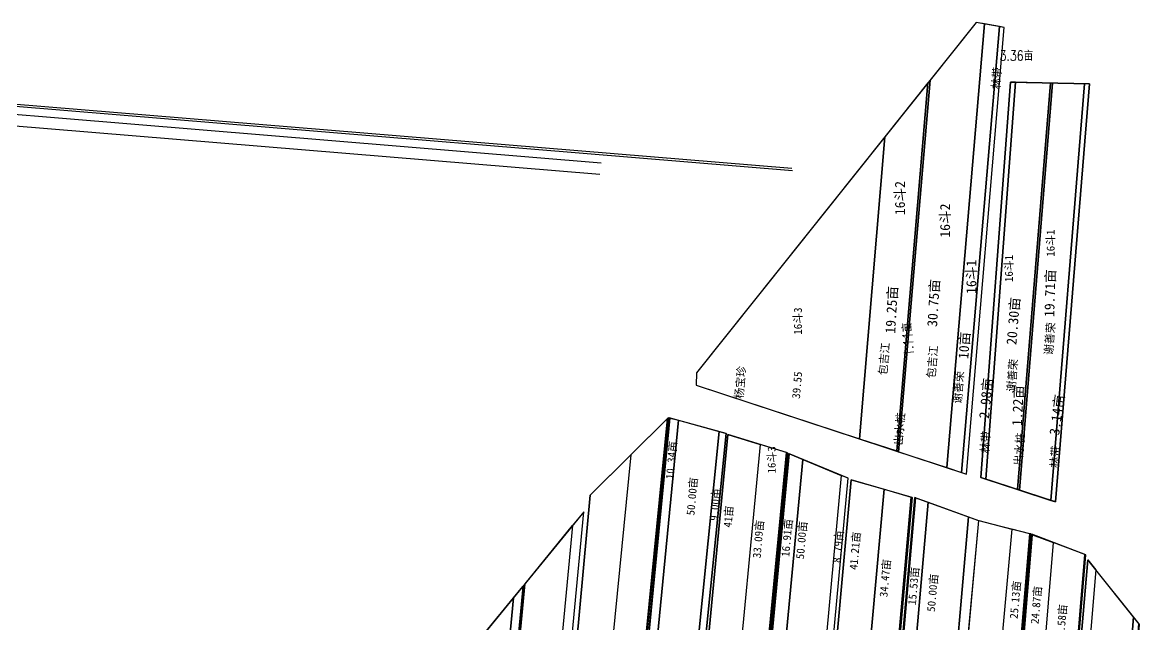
# Model space of a CAD drawing. Extents: x 547558 to 552558, y 4981250 to 4986250.
# Drawn here: x 549811 to 550927, y 4985176 to 4985778 of the extents above; entities that cross this region are included whole.
import ezdxf
from ezdxf.enums import TextEntityAlignment as Align

# ---------------------------------------------------------------- set-up
doc = ezdxf.new("R2010")
doc.units = 0
doc.header["$LTSCALE"] = 10
for name, color, linetype in [('2021新职工', 7, 'CONTINUOUS'), ('2022年', 7, 'CONTINUOUS'), ('出地桩3', 2, 'CONTINUOUS'), ('地号10', 7, 'CONTINUOUS'), ('测地框2', 7, 'CONTINUOUS'), ('经营地4', 5, 'CONTINUOUS'), ('经营地面积5', 5, 'CONTINUOUS'), ('路林渠7', 7, 'CONTINUOUS'), ('身份地', 1, 'CONTINUOUS'), ('身份地1', 1, 'CONTINUOUS'), ('身份的面积9', 1, 'CONTINUOUS')]:
    doc.layers.add(name, color=color, linetype=linetype)
doc.styles.add('HZ', font='rs.shx', dxfattribs={"width": 0.8, "bigfont": 'hztxt.shx'})
doc.styles.add('宋体', font='')
doc.styles.get('宋体').set_extended_font_data('SimSun')

msp = doc.modelspace()

# ---------------------------------------------------------------- linework, layer by layer
at = {"layer": '2021新职工', "color": 1, "linetype": 'Continuous', "flags": 128}
for points in [[(550628.2, 4984499.2), (550599.1, 4984503.2), (550672.1, 4985311.2), (550698.9, 4985303.4)], [(550646.1, 4984495.8), (550633.5, 4984499), (550633.5, 4984499.1), (550703.6, 4985302.8), (550716.1, 4985298.3)]]:
    msp.add_lwpolyline(points, close=True, dxfattribs=at)
at = {"layer": '2022年', "color": 4, "linetype": 'Continuous', "flags": 128}
msp.add_lwpolyline([(550672.8, 4985663.4), (550484.7, 4985427.5), (550484.1, 4985415.4), (550647.3, 4985361.7)], close=True, dxfattribs=at)
at = {"layer": '出地桩3', "color": 2, "linetype": 'Continuous'}
for p, q in [((550498.9, 4984526.4, 286.1), (550576.5, 4985347.1, 286.1)), ((550499.9, 4984526.2, 286.1), (550577.5, 4985347, 286.1))]:
    msp.add_line(p, q, dxfattribs=at)
at = {"layer": '出地桩3', "color": 1, "linetype": 'Continuous', "flags": 128}
for points in [[(550718, 4985720), (550715.7, 4985717.2), (550684.6, 4985349.5), (550686.5, 4985348.8)], [(550840.2, 4985717.1), (550838.2, 4985717.1), (550805.4, 4985311), (550807.4, 4985310.3)]]:
    msp.add_lwpolyline(points, close=True, dxfattribs=at)
at = {"layer": '出地桩3', "color": 2, "linetype": 'Continuous', "flags": 128}
for points in [[(550456.5, 4985382.9), (550455.4, 4985381.8), (550373.8, 4984555.7), (550374.8, 4984555.6)], [(550458.3, 4985382.4), (550457.3, 4985382.7), (550377.2, 4984555.7), (550378.1, 4984555.5)], [(550575.3, 4985347.8), (550574.4, 4985348.1), (550495.4, 4984527.8), (550496.4, 4984527.6)], [(550698.9, 4985303.4), (550699.9, 4985303.2), (550629.2, 4984499), (550628.2, 4984499.1)], [(550703.6, 4985302.8), (550702.6, 4985303.2), (550632.5, 4984499.3), (550633.5, 4984499.1)], [(550818.5, 4985266.6), (550817.6, 4985266.8), (550751.4, 4984476.1), (550752.4, 4984476)], [(550820.4, 4985265.9), (550819.5, 4985266.3), (550754.1, 4984476), (550755.1, 4984475.7)], [(550873.6, 4985245.7), (550872.7, 4985246), (550807.6, 4984462.5), (550808.6, 4984462.3)], [(550312.1, 4985215.6), (550310.9, 4985214.2), (550250.7, 4984577.7), (550251.7, 4984577.6)], [(550313.2, 4985216.9), (550312.1, 4985215.6), (550251.7, 4984577.5), (550252.7, 4984577.4)], [(550927.3, 4985176.1), (550926.4, 4985177.2), (550871, 4984447.1), (550872, 4984446.8)]]:
    msp.add_lwpolyline(points, close=True, dxfattribs=at)
at = {"layer": '测地框2', "linetype": 'Continuous', "flags": 128}
for points, elevation in [([(550484.7, 4985427.5), (550484.1, 4985415.4), (550754.3, 4985326.5), (550792.1, 4985772.6), (550764, 4985777.7)], 285.3), ([(550798.4, 4985718), (550877.1, 4985716.3), (550843.4, 4985298.6), (550768.7, 4985322.9)], 285.3), ([(550310.1, 4984561.1), (550374.8, 4984555.6), (550456.5, 4985382.9), (550378.4, 4985305.4)], 286.1), ([(550436.5, 4984534.5), (550496.4, 4984527.6), (550575.3, 4985347.8), (550516, 4985365.9)], 286.1), ([(550498.9, 4984526.4), (550561.3, 4984511.3), (550636.1, 4985322.2), (550576.5, 4985347.1)], 286.1), ([(550565.6, 4984507.8), (550629.2, 4984499), (550699.9, 4985303.2), (550639.1, 4985320.7)], 286.2), ([(550702.6, 4985303.2), (550766.4, 4985280.2), (550692.8, 4984483.6), (550632.5, 4984499.3)], 285.7), ([(550197.7, 4984586.3), (550304.1, 4984569), (550371.9, 4985288.8), (550250.3, 4985140.1)], 285.9), ([(550766.7, 4985279.9), (550818.5, 4985266.6), (550752.4, 4984476), (550694.3, 4984483.3)], 285.7), ([(550754.1, 4984476), (550808.6, 4984462.3), (550873.6, 4985245.7), (550819.5, 4985266.3)], 286.2), ([(550808.6, 4984462.3), (550872, 4984446.8), (550927.3, 4985176.1), (550875.5, 4985240.7)], 286.1)]:
    msp.add_lwpolyline(points, close=True, dxfattribs=dict(at, elevation=elevation))
at = {"layer": '测地框2', "color": 7, "linetype": 'Continuous', "elevation": 286.1, "flags": 128}
msp.add_lwpolyline([(550377.2, 4984555.7), (550431.4, 4984543.1), (550514.2, 4985366.9), (550457.3, 4985382.7)], close=True, dxfattribs=at)
at = {"layer": '经营地4', "color": 5, "linetype": 'Continuous', "flags": 128}
for points in [[(550792.1, 4985772.6), (550764, 4985777.7), (550484.7, 4985427.5), (550484.1, 4985415.4), (550754.3, 4985326.5)], [(550877.1, 4985716.3), (550798.4, 4985718), (550768.7, 4985322.9), (550843.4, 4985298.6)]]:
    msp.add_lwpolyline(points, close=True, dxfattribs=at)
at = {"layer": '路林渠7', "color": 4, "linetype": 'Continuous', "flags": 128}
for points, elevation in [([(549227.9, 4985743.7), (550579.9, 4985631.9)], 285.3), ([(549228.5, 4985741.5), (550580.4, 4985629.7)], 284.9), ([(549248.1, 4985731.9), (550389.2, 4985637.5)], 285.1), ([(549247.4, 4985720.3), (550388.1, 4985626)], 285.2)]:
    msp.add_lwpolyline(points, dxfattribs=dict(at, elevation=elevation))
at = {"layer": '路林渠7', "color": 1, "linetype": 'Continuous', "flags": 128}
for points in [[(550803.4, 4985717.9), (550798.4, 4985718), (550768.7, 4985322.9), (550773.6, 4985321.3)], [(550877.1, 4985716.3), (550872.1, 4985716.4), (550838.5, 4985300.2), (550843.4, 4985298.6)]]:
    msp.add_lwpolyline(points, close=True, dxfattribs=at)
at = {"layer": '身份地', "color": 1, "linetype": 'Continuous', "flags": 128}
for points in [[(550787.2, 4985773.5), (550764, 4985777.7), (550484.7, 4985427.5), (550484.1, 4985415.4), (550749.4, 4985328.1)], [(550772.4, 4985776.2), (550764, 4985777.7), (550718, 4985720), (550686.5, 4985348.8), (550734.8, 4985332.9)], [(550787.2, 4985773.5), (550772.4, 4985776.2), (550734.8, 4985332.9), (550749.4, 4985328.1)], [(550792.1, 4985772.6), (550787.2, 4985773.5), (550749.4, 4985328.1), (550754.3, 4985326.5)], [(550715.7, 4985717.2), (550672.8, 4985663.4), (550647.3, 4985361.7), (550684.6, 4985349.5)], [(550838.2, 4985717.1), (550803.4, 4985717.9), (550773.6, 4985321.3), (550805.4, 4985311)], [(550872.1, 4985716.4), (550840.2, 4985717.1), (550807.4, 4985310.3), (550838.5, 4985300.2)], [(550341.3, 4984558.4), (550310.1, 4984561.1), (550378.4, 4985305.4), (550419, 4985345.7)], [(550686.8, 4984485.2), (550646.1, 4984495.8), (550716.1, 4985298.3), (550756.4, 4985283.7)], [(550371.9, 4985288.8), (550360.6, 4985274.9), (550294, 4984570.6), (550304.1, 4984569)], [(550692.8, 4984483.6), (550686.8, 4984485.2), (550756.4, 4985283.7), (550766.4, 4985280.2)], [(550727.7, 4984479.1), (550694.3, 4984483.3), (550766.7, 4985279.9), (550799.6, 4985271.4)], [(550921.2, 4985183.8), (550883.4, 4985230.9), (550819.4, 4984459.7), (550856.5, 4984450.6), (550865.4, 4984448.4)]]:
    msp.add_lwpolyline(points, close=True, dxfattribs=at)
for points in [[(550787.2, 4985773.5), (550749.4, 4985328.1)], [(550718, 4985720), (550686.5, 4985348.8)], [(550715.7, 4985717.2), (550684.6, 4985349.5)], [(550838.2, 4985717.5), (550805.4, 4985311)], [(550840.2, 4985717.4), (550807.4, 4985310.3)], [(550872.1, 4985716.7), (550838.5, 4985300.2)], [(550877.1, 4985716.3), (550843.4, 4985298.6)]]:
    msp.add_lwpolyline(points, dxfattribs=at)
at = {"layer": '身份地', "color": 1, "linetype": 'Continuous', "elevation": 285.3, "flags": 128}
msp.add_lwpolyline([(550803.4, 4985717.9), (550773.6, 4985321.3)], dxfattribs=at)
at = {"layer": '身份地1', "color": 1, "linetype": 'Continuous', "flags": 128}
for points in [[(550455.4, 4985381.8), (550419, 4985345.7), (550341.3, 4984558.4), (550373.8, 4984555.7)], [(550386.3, 4984553.6), (550378.1, 4984555.5), (550458.3, 4985382.4), (550466.4, 4985380.2)], [(550424.3, 4984544.7), (550386.3, 4984553.6), (550466.4, 4985380.2), (550507.2, 4985368.9)], [(550431.4, 4984543.1), (550424.3, 4984544.7), (550507.2, 4985368.9), (550514.2, 4985366.9)], [(550469.2, 4984530.8), (550436.5, 4984534.5), (550516, 4985365.9), (550548, 4985356.1)], [(550574.4, 4985348.1), (550548, 4985356.1), (550469.2, 4984530.8), (550495.4, 4984527.8)], [(550513.4, 4984522.9), (550499.9, 4984526.2), (550577.5, 4985346.6), (550590.7, 4985341.1)], [(550554.2, 4984513), (550513.4, 4984522.9), (550590.7, 4985341.1), (550629.2, 4985325.1)], [(550636.1, 4985322.2), (550629.2, 4985325.1), (550554.2, 4984513), (550561.3, 4984511.3)], [(550599.1, 4984503.2), (550565.6, 4984507.8), (550639.1, 4985320.7), (550672.1, 4985311.2)], [(550294, 4984570.6), (550252.7, 4984577.4), (550313.2, 4985216.9), (550360.6, 4985274.9)], [(550751.4, 4984476.1), (550817.6, 4985266.8), (550799.6, 4985271.4), (550727.7, 4984479.1)], [(550775.7, 4984470.6), (550755.1, 4984475.7), (550820.4, 4985265.9), (550840.8, 4985258.2)], [(550872.7, 4985246), (550840.8, 4985258.2), (550775.7, 4984470.6), (550807.6, 4984462.5)], [(550819.4, 4984459.7), (550808.6, 4984462.3), (550875.5, 4985240.7), (550883.4, 4985230.9)], [(550250.7, 4984577.7), (550242.7, 4984579), (550301.7, 4985202.9), (550310.9, 4985214.2)], [(550242.7, 4984579), (550197.7, 4984586.3), (550250.3, 4985140.1), (550301.7, 4985202.9)], [(550926.4, 4985177.2), (550921.2, 4985183.8), (550865.4, 4984448.4), (550871, 4984447.1)]]:
    msp.add_lwpolyline(points, close=True, dxfattribs=at)

# ---------------------------------------------------------------- texts
at = {"layer": '2021新职工', "color": 1, "linetype": 'Continuous', "style": '宋体'}
for s, p in [('34.47亩', (550672.7, 4985222.5, -286.7)), ('15.53亩', (550701.1, 4985214.7, -286.7))]:
    msp.add_text(s, height=8, rotation=85, dxfattribs=at).set_placement(p, align=Align.MIDDLE)
at = {"layer": '2022年', "color": 4, "linetype": 'Continuous', "style": '宋体'}
for s, p in [('杨宝珍', (550530.9, 4985401.4)), ('39.55', (550587.8, 4985401.4))]:
    msp.add_text(s, height=8, rotation=85, dxfattribs=at).set_placement(p)
at = {"layer": '出地桩3', "color": 1, "linetype": 'Continuous', "style": 'HZ', "width": 0.8}
msp.add_text('1.11亩', height=10, rotation=94.1871, dxfattribs=at).set_placement((550701.9, 4985444.7))
at = {"layer": '出地桩3', "color": 1, "linetype": 'Continuous', "style": '宋体'}
msp.add_text('1.22亩', height=10, rotation=87.5617, dxfattribs=at).set_placement((550809.7, 4985374.3))
at = {"layer": '出地桩3', "color": 5, "linetype": 'Continuous', "style": '宋体'}
for p in [(550690, 4985354.9), (550809.7, 4985334.6)]:
    msp.add_text('出水桩', height=8, rotation=85, dxfattribs=at).set_placement(p)
at = {"layer": '地号10', "color": 1, "linetype": 'Continuous', "style": '宋体'}
for s, height, p in [('16斗2', 10, (550687.6, 4985602.2)), ('16斗2', 10, (550732.7, 4985579.7)), ('16斗1', 8, (550838.1, 4985557.2)), ('16斗1', 8, (550796.4, 4985531.9)), ('16斗1', 10, (550758.9, 4985523.5)), ('16斗3', 8, (550585.6, 4985479.3)), ('16斗3', 8, (550559.4, 4985340.6))]:
    msp.add_text(s, height=height, rotation=90, dxfattribs=at).set_placement(p, align=Align.MIDDLE)
at = {"layer": '经营地面积5', "color": 5, "linetype": 'Continuous', "style": '宋体'}
msp.add_text('林带', height=8, rotation=85, dxfattribs=at).set_placement((550787.4, 4985710.8))
at = {"layer": '路林渠7', "color": 1, "linetype": 'Continuous', "style": 'HZ', "width": 0.8}
msp.add_text('3.36亩', height=10, dxfattribs=at).set_placement((550787.4, 4985739.5))
at = {"layer": '路林渠7', "color": 1, "linetype": 'Continuous', "style": '宋体'}
for s, rotation, p in [('2.98亩', 84.3954, (550776.7, 4985381.5)), ('3.14亩', 82.5632, (550846.9, 4985364.8))]:
    msp.add_text(s, height=10, rotation=rotation, dxfattribs=at).set_placement(p)
at = {"layer": '路林渠7', "color": 5, "linetype": 'Continuous', "style": '宋体'}
for p in [(550776.2, 4985347.1), (550845.8, 4985332.5)]:
    msp.add_text('林带', height=8, rotation=85, dxfattribs=at).set_placement(p)
at = {"layer": '身份地', "color": 1, "linetype": 'Continuous', "style": '宋体'}
for s, height, rotation, p in [('19.71亩', 10, 88.4253, (550842, 4985483.3)), ('30.75亩', 10, 86.5759, (550724.9, 4985473.3)), ('19.25亩', 10, 86.9006, (550683.1, 4985466.5)), ('20.30亩', 10, 85.3353, (550804.1, 4985455.2)), ('谢善荣', 8, 85, (550840.1, 4985445.1)), ('10亩', 10, 86.0887, (550756.1, 4985441.1)), ('包吉江', 8, 85, (550674.6, 4985424.9)), ('包吉江', 8, 85, (550722.8, 4985421.8)), ('谢善荣', 8, 85, (550802.7, 4985408.4)), ('谢善荣', 8, 85, (550748.9, 4985396.4))]:
    msp.add_text(s, height=height, rotation=rotation, dxfattribs=at).set_placement(p)
at = {"layer": '身份的面积9', "color": 1, "linetype": 'Continuous', "style": '宋体'}
for s, p in [('10.34亩', (550459.1, 4985340.4, -286.7)), ('50.00亩', (550479.8, 4985304.2, -286.7)), ('9.00亩', (550502.8, 4985296.1, -286.7)), ('41亩', (550516.2, 4985284, -286.7)), ('33.09亩', (550546, 4985261.5, -286.7)), ('16.91亩', (550574.6, 4985262.8, -286.7)), ('50.00亩', (550589.2, 4985260.5, -286.7)), ('8.79亩', (550625.7, 4985254.1, -286.7)), ('41.21亩', (550642.6, 4985249.9, -286.7)), ('50.00亩', (550720.1, 4985207.9, -286.7)), ('25.13亩', (550802.8, 4985200.9, -286.7)), ('24.87亩', (550823.7, 4985195.7, -286.7)), ('38.58亩', (550848.9, 4985177.5, -286.7))]:
    msp.add_text(s, height=8, rotation=85, dxfattribs=at).set_placement(p, align=Align.MIDDLE)

doc.saveas('drawing.dxf')
